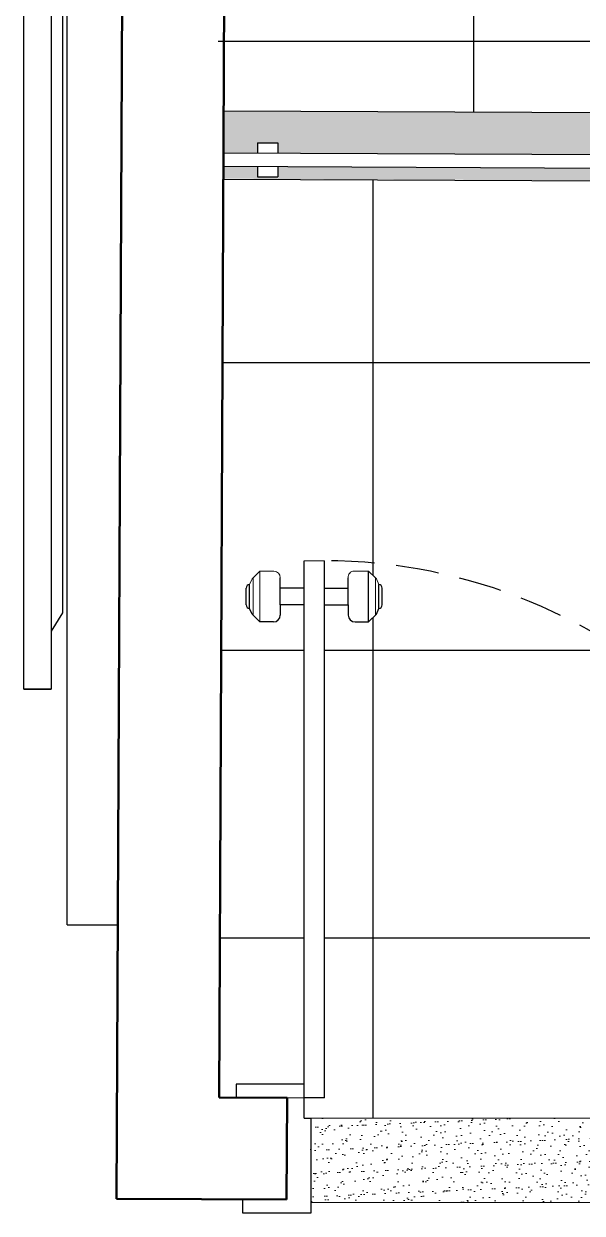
# Model space of a CAD drawing. Header units: millimetres. Extents: x 103208 to 171806, y -164 to 10038.
# Drawn here: x 117254.3 to 117336.4, y 7029.2 to 7204.2 of the extents above; entities that cross this region are included whole.
import ezdxf

# ---------------------------------------------------------------- set-up
doc = ezdxf.new("R2010")
doc.units = ezdxf.units.MM
doc.linetypes.add('HIDDEN', pattern=[9.525, 6.35, -3.175])
for name, color, linetype in [('ACESSORIOS', 2, 'Continuous'), ('Piso', 55, 'Continuous'), ('PN010', 1, 'Continuous'), ('PORTAS', 3, 'Continuous'), ('Portas-Projeção', 55, 'HIDDEN')]:
    doc.layers.add(name, color=color, linetype=linetype)
for name, color, linetype, lineweight in [('Hachura', 1, 'Continuous', 9), ('Parede Baixa', 5, 'Continuous', 50), ('Pisos Externos', 15, 'Continuous', 9), ('Portas - Janelas', 2, 'Continuous', 20)]:
    doc.layers.add(name, color=color, linetype=linetype, lineweight=lineweight)

msp = doc.modelspace()

# ---------------------------------------------------------------- hatches: boundary and pattern name
at = {"layer": 'Piso'}
h = msp.add_hatch(dxfattribs=at)
h.set_pattern_fill('ANSI37', color=256, scale=13.333333, angle=-45)
h.set_pattern_definition([(360, (21012.12, -587.746), (3e-14, 42.333333), []), (90, (21012.12, -587.746), (-42.333333, 3e-14), [])])
h.paths.add_polyline_path([(117444.00681, 7256.99067), (117441.06012, 7256.2228), (117440.92712, 7253.89459), (117440.82309, 7258.41928), (117440.79317, 7259.26545), (117440.79412, 7257.81811), (117438.1627, 7257.81811), (117437.63464, 7257.45677), (117437.23246, 7257.25986), (117436.97389, 7257.17132), (117436.71096, 7257.10182), (117436.41768, 7257.03838), (117435.96825, 7256.92579), (117435.42495, 7256.72424), (117435.42495, 7257.30979), (117431.41514, 7257.30979), (117431.41514, 7256.18279), (117403.18881, 7256.18279), (117404.69342, 7239.63741), (117374.01154, 7239.63741), (117372.50692, 7208.89408), (117404.69342, 7208.89408), (117404.69342, 7249.87775), (117431.41514, 7250.58279), (117431.41514, 7249.45579), (117435.42495, 7249.45579), (117435.42495, 7250.04135), (117436.07892, 7249.80613), (117436.71094, 7249.66377), (117437.23227, 7249.54635), (117438.1627, 7248.94748), (117440.79412, 7248.94748), (117440.79412, 7243.02825), (117440.81852, 7242.82151), (117440.92712, 7242.73393), (117441.21951, 7242.58934), (117442.33512, 7242.18279)], flags=17)
h.paths.add_polyline_path([(117430.28279, 7221.46574), (117404.69342, 7221.46574), (117404.69342, 7227.06574), (117430.28279, 7227.06574)], flags=16)
h.paths.add_polyline_path([(117444.02413, 7260.62482), (117287.22367, 7260.98998), (117282.1402, 7191.38824), (117442.51605, 7190.62381)])
h = msp.add_hatch(dxfattribs=at)
h.set_pattern_fill('ANSI37', color=256, scale=13.33333, angle=-45)
h.paths.add_polyline_path([(117443.64282, 7180.62573), (117283.64464, 7181.30772), (117283.00028, 7046.2037), (117285.50016, 7046.2037), (117285.50016, 7048.15604), (117295.50016, 7048.15604), (117295.50016, 7118.65604), (117292.00016, 7118.65604), (117291.70727, 7116.44893), (117288.93228, 7116.22393), (117285.53582, 7117.52055), (117285.53582, 7122.83649), (117291.32123, 7124.68705), (117292.00016, 7123.97307), (117292.00016, 7121.15604), (117295.50016, 7121.15604), (117295.50016, 7125.15604), (117298.50016, 7125.15604), (117298.50016, 7121.15604), (117302.00016, 7121.15604), (117302.00016, 7123.97307), (117305.00016, 7123.65604), (117306.07339, 7122.58282), (117306.50016, 7121.65604), (117307.23509, 7121.65604), (117307.23509, 7118.15171), (117306.14661, 7117.30249), (117305.00016, 7116.15604), (117302.01447, 7116.15604), (117302.00016, 7118.65604), (117298.50016, 7118.65604), (117298.50016, 7046.15604), (117295.50016, 7046.15604), (117295.50016, 7043.15604), (117377.50174, 7043.15604), (117377.50174, 7048.10017), (117387.50174, 7048.10017), (117387.49032, 7045.70565), (117390.68577, 7045.71165), (117390.5701, 7107.29939), (117443.29378, 7107.39841), (117443.31159, 7111.13573), (117437.6452, 7111.15068), (117437.6452, 7113.27869), (117436.4015, 7113.27869), (117436.55922, 7133.55889), (117438.96624, 7133.97883), (117439.24332, 7132.39063), (117437.61882, 7131.55394), (117437.6452, 7116.23916), (117443.33579, 7116.21203), (117443.47343, 7145.08953), (117442.5626, 7145.17797), (117442.4912, 7144.44257), (117439.00182, 7144.44257), (117439.00182, 7146.67109), (117436.26855, 7146.68463), (117436.44832, 7149.07108), (117433.88435, 7149.07108), (117433.88435, 7128.22807), (117376.43938, 7127.51151), (117373.56431, 7130.68363), (117368.69894, 7132.70156), (117365.01053, 7135.81554), (117365.01053, 7139.76), (117363.91965, 7142.40691), (117362.92484, 7157.09264), (117363.49618, 7163.73596), (117365.36645, 7167.7323), (117368.7432, 7171.57292), (117374.9252, 7174.6869), (117380.7434, 7176.60725), (117433.88435, 7175.03409), (117433.88435, 7154.19108), (117436.44832, 7154.22613), (117436.4164, 7156.56133), (117439.00435, 7156.47254), (117438.9546, 7157.92466), (117439.01936, 7158.13256), (117439.38085, 7158.44259), (117439.91285, 7158.49373), (117442.20675, 7158.46827), (117442.63061, 7158.03108), (117443.534, 7157.79581)])
at = {"layer": 'Pisos Externos'}
h = msp.add_hatch(dxfattribs=at)
h.set_pattern_fill('AR-SAND', color=256, scale=0.05, angle=225)
h.set_pattern_definition([(262.5, (166069.2058, 15060.0283), (1.78690674, -1.673767446), [0, -1.9304, 0, -2.159, 0, -2.06375]), (232.5, (166069.2058, 15060.0283), (0.94505464, -4.12366426), [0, -1.0414, 0, -1.7399, 0, -0.66675]), (192.5, (166070.3104, 15061.133), (-2.79149913, -2.80166156), [0, -0.635, 0, -2.286, 0, -2.9845]), (182.5, (166070.3104, 15061.133), (-1.91140555, -3.4877539), [0, -0.3175, 0, -1.4986, 0, -1.7145])])
h.paths.add_polyline_path([(117283.6923, 7185.2082), (117288.66279, 7185.1845), (117288.66279, 7191.36455), (117283.6923, 7191.38824)])
h.paths.add_polyline_path([(117288.66279, 7186.68452), (117291.66449, 7186.67021), (117291.6699, 7191.35022), (117288.66279, 7191.36455)])
h.paths.add_polyline_path([(117291.6699, 7186.67019), (117291.66275, 7185.1702), (117358.66199, 7184.85085), (117358.66655, 7185.80792), (117358.67762, 7188.13067), (117443.67666, 7187.72552), (117443.69048, 7190.62561), (117291.6699, 7191.35022)])
h.paths.add_polyline_path([(117291.65322, 7181.35018), (117443.64282, 7180.62573), (117443.66192, 7184.63315), (117443.19344, 7184.63315), (117443.19344, 7185.43312), (117441.75989, 7185.43312), (117441.75989, 7185.13988), (117441.21962, 7185.13988), (117441.21962, 7185.43312), (117439.36592, 7185.43312), (117439.36592, 7185.13988), (117438.82565, 7185.13988), (117438.82565, 7185.43312), (117358.66655, 7185.80792), (117358.66199, 7184.85085), (117368.66188, 7184.80319), (117368.65234, 7182.80321), (117291.65322, 7183.17023)])
h.paths.add_polyline_path([(117283.64464, 7181.38836), (117288.64458, 7181.36453), (117288.6461, 7181.68454), (117288.65325, 7183.18453), (117283.65331, 7183.20836)])
h.paths.add_polyline_path([(117288.64458, 7181.36453), (117291.63006, 7181.3503), (117291.63006, 7181.67032), (117288.6461, 7181.68454)])
h = msp.add_hatch(dxfattribs=at)
h.set_pattern_fill('AR-SAND', color=256, scale=0.05, angle=45)
h.set_pattern_definition([(82.5, (21013.5517, -612.9316), (-1.786906744, 1.673767446), [0, -1.9304, 0, -2.159, 0, -2.06375]), (52.5, (21013.5517, -612.9316), (-0.94505464, 4.12366426), [0, -1.0414, 0, -1.7399, 0, -0.66675]), (12.5, (21012.4471, -614.0362), (2.79149913, 2.80166156), [0, -0.635, 0, -2.286, 0, -2.9845]), (2.5, (21012.447, -614.0362), (1.91140555, 3.48775391), [0, -0.3175, 0, -1.4986, 0, -1.7145])])
h.paths.add_polyline_path([(117376.50016, 7040.68459), (117377.50174, 7040.68459), (117377.50174, 7043.15604), (117296.50016, 7043.15604), (117296.50016, 7030.74119), (117376.50016, 7030.74119)])

# ---------------------------------------------------------------- linework, layer by layer
msp.add_line((117254.29919, 7106.28604, 9825), (117258.32512, 7106.28604, 9825))
at = {"layer": 'ACESSORIOS'}
for p, q in [((117260.65694, 7071.57633, 9825), (117260.65694, 7261.49884, 9825)), ((117260.65694, 7071.57633, 9825), (117268.14798, 7071.57633, 9825)), ((117285.50016, 7048.15604, 9825), (117285.50016, 7046.15604, 9825)), ((117286.5152, 7029.15604, 9825), (117286.5152, 7031.15604, 9825))]:
    msp.add_line(p, q, dxfattribs=at)
at = {"layer": 'ACESSORIOS', "color": 2, "linetype": 'Continuous'}
for p, q in [((117295.50016, 7048.15604, 9825), (117285.50016, 7048.15604, 9825)), ((117296.50016, 7029.15604, 9825), (117286.5152, 7029.15604, 9825))]:
    msp.add_line(p, q, dxfattribs=at)
at = {"layer": 'Hachura'}
for p, q in [((117296.50016, 7043.15604, 9825), (117377.50174, 7043.15604, 9825)), ((117376.49878, 7030.74119, 9825), (117296.50016, 7030.74119, 9825))]:
    msp.add_line(p, q, dxfattribs=at)
at = {"layer": 'Parede Baixa'}
for p, q in [((117267.92895, 7031.27537, 9825), (117269.02612, 7261.45895, 9825)), ((117283.00028, 7046.2037, 9825), (117284.02595, 7261.38745, 9825)), ((117283.00028, 7046.2037, 9825), (117293.00016, 7046.15604, 9825)), ((117293.00016, 7046.15604, 9825), (117292.92867, 7031.15621, 9825)), ((117267.92895, 7031.27537, 9825), (117292.92867, 7031.15621, 9825))]:
    msp.add_line(p, q, dxfattribs=at)
at = {"layer": 'Piso'}
for p, q in [((117283.6923, 7191.38824, 9825), (117443.69048, 7190.62561, 9825)), ((117283.64464, 7181.30772, 9825), (117443.64282, 7180.62573, 9825))]:
    msp.add_line(p, q, dxfattribs=at)
at = {"layer": 'PN010'}
for p, q in [((117259.98286, 7213.63216, 9825), (117259.98286, 7117.52395, 9825)), ((117288.66994, 7186.68449, 9825), (117288.66279, 7185.1845, 9825)), ((117288.66994, 7186.68449, 9825), (117291.6699, 7186.67019, 9825)), ((117291.6699, 7186.67019, 9825), (117291.66275, 7185.1702, 9825)), ((117283.66284, 7185.20834, 9825), (117368.66188, 7184.80319, 9825)), ((117283.65331, 7183.20836, 9825), (117368.65234, 7182.80321, 9825)), ((117288.65325, 7183.18453, 9825), (117288.6461, 7181.68454, 9825)), ((117291.65322, 7183.17023, 9825), (117291.64607, 7181.67024, 9825)), ((117288.6461, 7181.68454, 9825), (117291.64607, 7181.67024, 9825)), ((117259.98286, 7117.52395, 9825), (117258.32512, 7114.80858, 9825))]:
    msp.add_line(p, q, dxfattribs=at)
at = {"layer": 'PN010', "elevation": 9825}
msp.add_lwpolyline([(117254.29919, 7226.28604), (117258.32512, 7226.28604), (117258.32512, 7106.28604), (117254.29919, 7106.28604)], close=True, dxfattribs=at)
at = {"layer": 'PORTAS', "color": 2, "linetype": 'Continuous'}
for p, q in [((117295.50016, 7046.15604, 9825), (117295.50016, 7125.15604, 9825)), ((117298.50016, 7046.15604, 9825), (117298.50016, 7125.15604, 9825)), ((117305.00016, 7116.15604, 9825), (117305.00016, 7123.65604, 9825)), ((117292.00016, 7121.15604, 9825), (117292.00016, 7122.65604, 9825)), ((117302.00016, 7121.15604, 9825), (117302.00016, 7122.65604, 9825)), ((117287.00016, 7118.65604, 9825), (117287.00016, 7121.15604, 9825)), ((117287.50016, 7118.15604, 9825), (117287.50016, 7121.65604, 9825)), ((117295.50016, 7121.15604, 9825), (117292.00016, 7121.15604, 9825)), ((117292.00016, 7118.65604, 9825), (117292.00016, 7121.15604, 9825)), ((117298.50016, 7121.15604, 9825), (117302.00016, 7121.15604, 9825)), ((117302.00016, 7118.65604, 9825), (117302.00016, 7121.15604, 9825)), ((117306.50016, 7118.15604, 9825), (117306.50016, 7121.65604, 9825)), ((117307.00016, 7118.65604, 9825), (117307.00016, 7121.15604, 9825)), ((117292.00016, 7118.65604, 9825), (117292.00016, 7117.15604, 9825)), ((117295.50016, 7118.65604, 9825), (117292.00016, 7118.65604, 9825)), ((117298.50016, 7118.65604, 9825), (117302.00016, 7118.65604, 9825)), ((117302.00016, 7118.65604, 9825), (117302.00016, 7117.15604, 9825)), ((117287.85372, 7117.30249, 9825), (117287.50016, 7118.15604, 9825)), ((117289.00016, 7116.15604, 9825), (117287.85372, 7117.30249, 9825)), ((117305.00016, 7116.15604, 9825), (117306.14661, 7117.30249, 9825)), ((117306.14661, 7117.30249, 9825), (117306.50016, 7118.15604, 9825)), ((117288.93228, 7116.22393, 9825), (117289.00016, 7116.29182, 9825)), ((117291.00016, 7116.15604, 9825), (117289.00016, 7116.15604, 9825)), ((117303.00016, 7116.15604, 9825), (117305.00016, 7116.15604, 9825)), ((117295.50016, 7043.15604, 9825), (117295.50016, 7048.15604, 9825)), ((117298.50016, 7046.15604, 9825), (117295.50016, 7046.15604, 9825)), ((117295.50016, 7043.15604, 9825), (117296.50016, 7043.15604, 9825)), ((117296.50016, 7043.15604, 9825), (117296.50016, 7029.15604, 9825))]:
    msp.add_line(p, q, dxfattribs=at)
for centre, radius, start, end in [((117287.50016, 7121.15604, 9825), 0.5, 90, 180), ((117306.50016, 7121.15604, 9825), 0.5, 0, 90), ((117287.50016, 7118.65604, 9825), 0.5, 180, 270), ((117306.50016, 7118.65604, 9825), 0.5, 270, 0), ((117291.00016, 7117.15604, 9825), 1, 270, 0), ((117303.00016, 7117.15604, 9825), 1, 180, 270)]:
    msp.add_arc(centre, radius, start, end, dxfattribs=at)
at = {"layer": 'Portas - Janelas'}
for p, q in [((117288.00016, 7122.65604, 9825), (117289.00016, 7123.65604, 9825)), ((117289.00016, 7123.65604, 9825), (117291.08023, 7123.65604, 9825)), ((117298.50016, 7125.15604, 9825), (117295.50016, 7125.15604, 9825)), ((117305.00016, 7123.65604, 9825), (117302.87057, 7123.65604, 9825)), ((117306.00016, 7122.65604, 9825), (117305.00016, 7123.65604, 9825)), ((117287.85372, 7122.50959, 9825), (117288.00016, 7122.65604, 9825)), ((117306.14661, 7122.50959, 9825), (117306.00016, 7122.65604, 9825)), ((117293.00016, 7046.15604, 9825), (117295.50016, 7046.15604, 9825))]:
    msp.add_line(p, q, dxfattribs=at)
at = {"layer": 'Portas - Janelas', "color": 2, "linetype": 'Continuous'}
for p, q in [((117289.00016, 7116.15604, 9825), (117289.00016, 7123.65604, 9825)), ((117287.85372, 7122.50959, 9825), (117287.50016, 7121.65604, 9825)), ((117288.00016, 7117.15604, 9825), (117288.00016, 7122.65604, 9825)), ((117306.00016, 7117.15604, 9825), (117306.00016, 7122.65604, 9825)), ((117306.14661, 7122.50959, 9825), (117306.50016, 7121.65604, 9825))]:
    msp.add_line(p, q, dxfattribs=at)
at = {"layer": 'Portas - Janelas'}
for centre, radius, start, end in [((117291.01375, 7122.67174, 9825), 0.98654, 359.0881521, 86.1360537), ((117302.9133, 7122.74004, 9825), 0.917, 92.6710001, 185.255826)]:
    msp.add_arc(centre, radius, start, end, dxfattribs=at)
at = {"layer": 'Portas-Projeção'}
msp.add_arc((117298.50016, 7046.15604, 9825), 79, 1.7522156, 90, dxfattribs=at)

doc.saveas('drawing.dxf')
